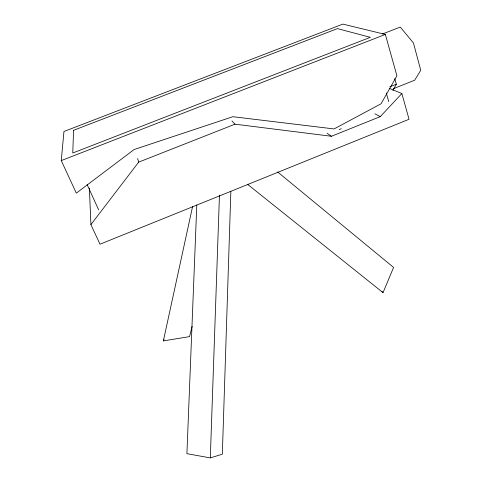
<?xml version="1.0" encoding="UTF-8"?>
<svg xmlns="http://www.w3.org/2000/svg" width="482" height="482" viewBox="0 0 482 482"><rect width="100%" height="100%" fill="white"/><g stroke="black" fill="none" stroke-linecap="round" stroke-linejoin="round"><path stroke-width="0.72" d="M230.848 191.378L222.335 454.195L210.303 457.9L186.914 453.676L196.795 204.983M210.303 457.9L219.461 195.102M61.262 160.59L63.955 131.484L342.853 24.1L385.359 34.427L396.915 75.831L381.051 103.775L334.068 128.935L232.884 116.71L134.147 149.516L76.337 193.137L61.262 160.59L385.359 34.427M192.119 326.416L189.553 336.629L163.362 340.901L192.559 206.664M247.79 184.504L383.033 292.646L393.577 267.414L277.62 171.953M392.884 90.483L396.331 84.223L394.746 78.59M163.362 340.901L164.109 339.623M401.861 93.538L409.049 119.277L99.997 244.217L90.917 224.618L138.671 162.145L234.999 124.181L331.411 136.273L380.274 116.632L401.861 93.538L389.625 88.471M339.22 129.556L341.31 128.712M389.866 86.796L396.331 84.223M393.487 88.664L414.689 80.217L420.738 70.282L413.448 42.97L400.277 27.07L382.461 34.005M374.936 113.848L380.274 116.632M327.121 133.273L331.411 136.273M231.956 120.964L234.999 124.181M382.057 291.574L383.033 292.646M87.121 184.546L98.671 209.905M137.623 158.554L138.671 162.145M386.263 92.948L388.751 101.618M89.381 188.046L90.917 224.618M73.583 130.309L72.758 153.017L370.309 37.331L337.46 28.607L73.583 130.309"/></g></svg>
